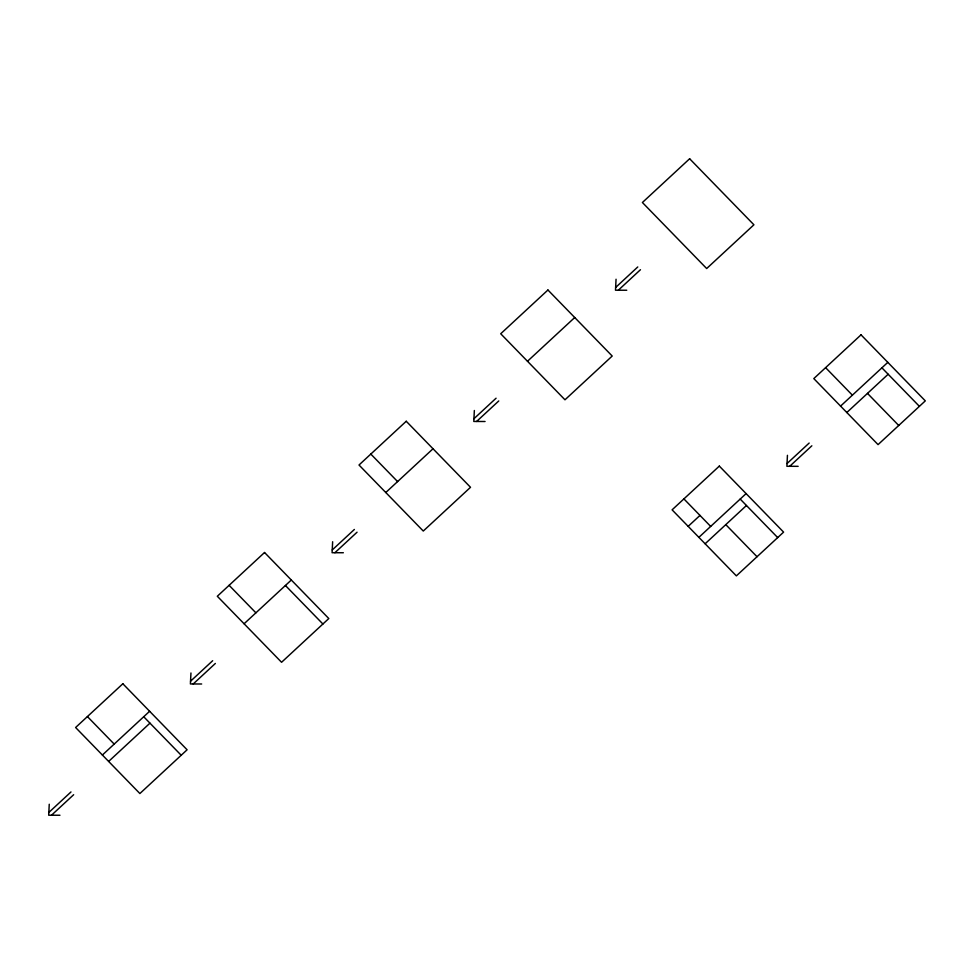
<?xml version="1.0" encoding="UTF-8"?>
<svg xmlns="http://www.w3.org/2000/svg" width="974" height="974" viewBox="0 0 974 974"><rect width="100%" height="100%" fill="white"/><g stroke="black" fill="none" stroke-linecap="round" stroke-linejoin="round"><path stroke-width="1.46" d="M49.248 804.244L48.7 815.214L59.962 815.25M190.953 672.985L190.405 683.955L201.655 683.991M332.645 541.739L332.097 552.708L343.359 552.745M474.35 410.492L473.802 421.462L485.064 421.498M616.055 279.234L615.495 290.203L626.757 290.24M787.442 455.321L786.895 466.29L798.144 466.327M102.392 755.02L149.619 711.276M244.084 623.774L291.323 580.017M385.789 492.515L433.016 448.771M527.482 361.269L574.721 317.524M48.834 812.462L70.98 791.959M190.539 681.216L212.673 660.713M332.231 549.969L354.378 529.454M473.936 418.723L496.083 398.208M615.641 287.464L637.775 266.961M108.638 761.437L149.959 723.158M51.512 815.214L73.659 794.711M193.217 683.967L215.351 663.464M334.91 552.721L357.056 532.206M476.615 421.462L498.761 400.959M618.32 290.215L640.454 269.713M688.168 526.35L699.977 515.416M698.869 537.356L746.108 493.599M840.574 406.109L887.813 362.352M787.029 463.551L809.163 443.048M705.127 543.772L746.449 505.494M846.82 412.526L888.154 374.247M789.707 466.303L811.841 445.8M881.908 367.819L919.395 406.341M867.493 393.386L898.734 425.48M825.599 367.648L852.384 395.164M740.203 499.078L777.69 537.587M725.788 524.633L757.029 556.726M683.906 498.907L710.679 526.41M370.814 454.067L397.599 481.582M285.419 585.484L322.905 624.005M229.109 585.313L255.894 612.829M143.714 716.742L181.201 755.252M87.416 716.572L114.189 744.087M122.846 683.76L75.607 727.505L139.879 793.542L187.105 749.785L122.846 683.76M264.538 552.502L217.312 596.258L281.571 662.283L328.81 618.539L264.538 552.502M406.243 421.255L359.004 465.012L423.276 531.037L470.515 487.292L406.243 421.255M547.936 290.008L500.709 333.753L564.981 399.79L612.208 356.034L547.936 290.008M689.641 158.75L642.402 202.507L706.674 268.532L753.913 224.787L689.641 158.75M719.323 466.096L672.097 509.84L736.368 575.878L783.595 532.121L719.323 466.096M861.028 334.837L813.801 378.594L878.061 444.619L925.3 400.874L861.028 334.837"/></g></svg>
